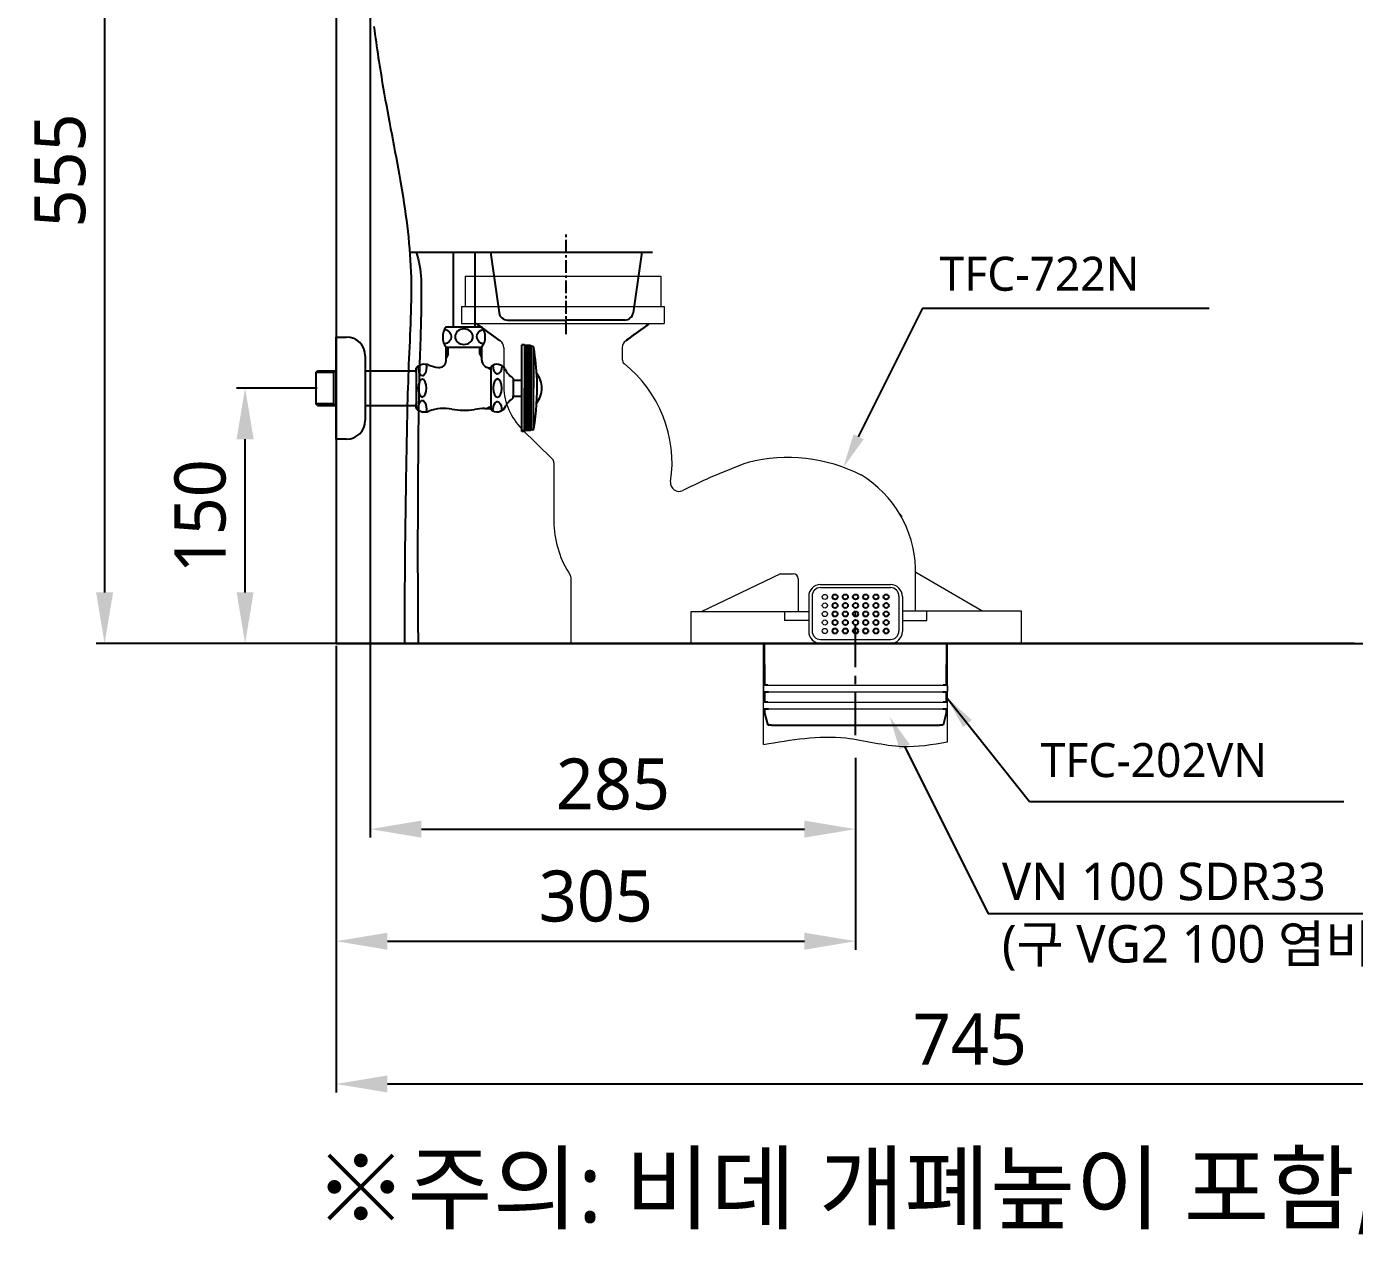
# Model space of a CAD drawing. Extents: x 796 to 6898, y -63 to 2465.
# Drawn here: x 796 to 1576, y -63 to 647 of the extents above; entities that cross this region are included whole.
import ezdxf

# ---------------------------------------------------------------- set-up
doc = ezdxf.new("R2010")
doc.units = 0
doc.header["$LTSCALE"] = 20
doc.header["$MEASUREMENT"] = 0
doc.linetypes.add('CENTER', pattern=[2, 1.25, -0.25, 0.25, -0.25])
doc.layers.get('0').update_dxf_attribs({"linetype": 'CONTINUOUS'})
doc.layers.get('DEFPOINTS').update_dxf_attribs({"linetype": 'CONTINUOUS'})
for name, color, linetype in [('1', 7, 'CONTINUOUS'), ('2', 2, 'CONTINUOUS'), ('3', 3, 'CONTINUOUS'), ('4', 4, 'CONTINUOUS'), ('6', 6, 'CONTINUOUS'), ('CEN', 1, 'CENTER')]:
    doc.layers.add(name, color=color, linetype=linetype)
doc.styles.add('GHS', font='romans', dxfattribs={"bigfont": 'ghs'})
doc.styles.add('ROMANS', font='NanumGothic.ttf', dxfattribs={"height": 10.144927})
doc.styles.get("Standard").update_dxf_attribs({"font": 'NanumGothic.ttf'})
doc.dimstyles.get("Standard").update_dxf_attribs({"dimtxt": 2.7, "dimasz": 2.5, "dimexe": 1.5, "dimexo": 1.5, "dimgap": 1.5, "dimtad": 1, "dimdec": 0, "dimlfac": 10, "dimzin": 0, "dimdsep": 46, "dimtxsty": 'Standard', "dimcen": 0, "dimclrt": 2, "dimadec": 0, "dimazin": 0, "dimtfac": 1, "dimtdec": 0, "dimtmove": 0, "dimatfit": 3, "dimfxl": 0, "dimtolj": 1, "dimtzin": 0, "dimarcsym": 0})

# ---------------------------------------------------------------- blocks, each defined once
blk = doc.blocks.new('*D40')
at = {"color": 3, "lineweight": -2}
for p, q in [((997.8, 663.1), (997.8, 170.44)), ((1282.8, 217.31), (1282.8, 170.44)), ((1027.8, 175.44), (1252.8, 175.44))]:
    blk.add_line(p, q, dxfattribs=at)
at = {"color": 3}
for points in [[(1027.8, 180.44), (1027.8, 170.44), (997.8, 175.44)], [(1252.8, 180.44), (1252.8, 170.44), (1282.8, 175.44)]]:
    blk.add_solid(points, dxfattribs=at)
at = {"layer": 'DEFPOINTS', "color": 0}
for p in [(997.8, 664.6), (1282.8, 218.81), (1282.8, 175.44)]:
    blk.add_point(p, dxfattribs=at)
at = {"color": 2, "insert": (1140.3, 201.78), "char_height": 30, "attachment_point": 5}
blk.add_mtext('\\A1;285', dxfattribs=at)
blk = doc.blocks.new('*D38')
at = {"color": 3, "lineweight": -2}
for p, q in [((977.8, 262.18), (977.8, 104.58)), ((1282.8, 208.26), (1282.8, 104.58)), ((1007.8, 109.58), (1252.8, 109.58))]:
    blk.add_line(p, q, dxfattribs=at)
at = {"color": 3}
for points in [[(1007.8, 114.58), (1007.8, 104.58), (977.8, 109.58)], [(1252.8, 114.58), (1252.8, 104.58), (1282.8, 109.58)]]:
    blk.add_solid(points, dxfattribs=at)
at = {"layer": 'DEFPOINTS', "color": 0}
for p in [(977.8, 263.68), (1282.8, 209.76), (1282.8, 109.58)]:
    blk.add_point(p, dxfattribs=at)
at = {"color": 2, "insert": (1130.3, 135.93), "char_height": 30, "attachment_point": 5}
blk.add_mtext('\\A1;305', dxfattribs=at)
blk = doc.blocks.new('*D39')
at = {"color": 3, "lineweight": -2}
for p, q in [((966.64, 434.6), (919.26, 434.6)), ((924.26, 314.6), (924.26, 404.6)), ((976.3, 284.6), (919.26, 284.6))]:
    blk.add_line(p, q, dxfattribs=at)
at = {"color": 3}
for points in [[(919.26, 404.6), (929.26, 404.6), (924.26, 434.6)], [(919.26, 314.6), (929.26, 314.6), (924.26, 284.6)]]:
    blk.add_solid(points, dxfattribs=at)
at = {"layer": 'DEFPOINTS', "color": 0}
for p in [(924.26, 434.6), (968.14, 434.6), (977.8, 284.6)]:
    blk.add_point(p, dxfattribs=at)
at = {"color": 2, "insert": (897.97, 359.31), "char_height": 30, "attachment_point": 5, "rotation": 90}
blk.add_mtext('\\A1;150', dxfattribs=at)
blk = doc.blocks.new('*D43')
at = {"color": 3, "lineweight": -2}
for p, q in [((1711.79, 664.6), (1795.8, 664.6)), ((1790.8, 634.6), (1790.8, 314.6)), ((1572.05, 284.6), (1795.8, 284.6))]:
    blk.add_line(p, q, dxfattribs=at)
at = {"color": 3}
for points in [[(1785.8, 634.6), (1795.8, 634.6), (1790.8, 664.6)], [(1785.8, 314.6), (1795.8, 314.6), (1790.8, 284.6)]]:
    blk.add_solid(points, dxfattribs=at)
at = {"layer": 'DEFPOINTS', "color": 0}
for p in [(1710.29, 664.6), (1570.55, 284.6), (1790.8, 284.6)]:
    blk.add_point(p, dxfattribs=at)
at = {"color": 2, "insert": (1764.45, 474.6), "char_height": 30, "attachment_point": 5, "rotation": 90}
blk.add_mtext('\\A1;380', dxfattribs=at)
blk = doc.blocks.new('*D35')
at = {"color": 3, "lineweight": -2}
for p, q in [((1036.6, 840.42), (836.73, 840.42)), ((841.73, 810.42), (841.73, 314.6)), ((1016.31, 284.6), (836.73, 284.6))]:
    blk.add_line(p, q, dxfattribs=at)
at = {"color": 3}
for points in [[(836.73, 810.42), (846.73, 810.42), (841.73, 840.42)], [(836.73, 314.6), (846.73, 314.6), (841.73, 284.6)]]:
    blk.add_solid(points, dxfattribs=at)
at = {"layer": 'DEFPOINTS', "color": 0}
for p in [(1038.1, 840.42), (841.73, 284.6), (1017.81, 284.6)]:
    blk.add_point(p, dxfattribs=at)
at = {"color": 2, "insert": (815.57, 562.51), "char_height": 30, "attachment_point": 5, "rotation": 90}
blk.add_mtext('\\A1;555', dxfattribs=at)
blk = doc.blocks.new('BGFB')
at = {"color": 2, "linetype": 'Continuous', "lineweight": 0}
for p, q in [((-57.5, 0), (57.5, 0)), ((-57.5, 0), (-57.5, -18)), ((57.5, 0), (57.5, -18)), ((-59.5, -18), (59.5, -18)), ((-59.5, -18), (-59.5, -28)), ((59.5, -18), (59.5, -28)), ((-59.5, -28), (59.5, -28)), ((-36.9, -38.04), (-50.78, -28)), ((36.9, -38.06), (50.8, -28)), ((-34.8, -42.11), (-34.78, -65.34)), ((34.83, -42.09), (34.8, -49.08)), ((-24.1, -89.92), (-6.23, -107.64)), ((-5.34, -109.77), (-5.28, -146.31)), ((4.73, -215.9), (4.73, -177.41)), ((127.84, -174.94), (81.13, -197.34)), ((127.84, -174.94), (135.25, -174.94)), ((138.25, -177.94), (138.25, -197.34)), ((207.14, -196.84), (207.14, -171.61)), ((207.34, -174.14), (245.63, -196.43)), ((151.35, -181.34), (192.35, -181.34)), ((151.35, -183.09), (192.35, -183.09)), ((144.35, -188.34), (144.35, -208.9)), ((146.35, -188.09), (146.35, -208.59)), ((197.35, -188.09), (197.35, -208.59)), ((199.35, -188.34), (199.35, -208.9)), ((144.35, -197.34), (75.09, -197.34)), ((75.09, -197.34), (75.09, -215.9)), ((130.19, -197.34), (130.19, -202.4)), ((144.35, -202.4), (130.19, -202.4)), ((199.35, -196.84), (269.24, -196.84)), ((199.35, -202.4), (213.73, -202.4)), ((213.73, -202.4), (213.73, -196.84)), ((269.24, -196.84), (269.24, -215.9)), ((4.73, -215.9), (269.24, -215.9)), ((151.35, -213.59), (192.35, -213.59)), ((117.84, -240.9), (117.84, -243.9)), ((118.52, -240.4), (118.34, -240.4)), ((118.52, -240.4), (225.36, -240.4)), ((225.86, -240.9), (225.86, -243.9)), ((118.54, -244.4), (118.34, -244.4)), ((118.54, -244.4), (225.36, -244.4)), ((120.35, -250.4), (223.35, -250.4)), ((120.65, -254.4), (223.05, -254.4))]:
    blk.add_line(p, q, dxfattribs=at)
at = {"color": 3, "linetype": 'Continuous', "lineweight": 0}
for p, q in [((117.84, -275.32), (117.84, -215.9)), ((225.86, -273.83), (225.86, -215.9))]:
    blk.add_line(p, q, dxfattribs=at)
at = {"color": 2}
for p, q in [((118.52, -240.4), (118.41, -215.9)), ((225.28, -215.9), (225.17, -240.4)), ((225.17, -240.4), (223.35, -240.4)), ((118.54, -244.4), (120.65, -244.4)), ((118.57, -250.4), (118.54, -244.4)), ((223.05, -244.4), (225.15, -244.4)), ((225.15, -244.4), (225.13, -250.4)), ((120.35, -250.4), (118.34, -250.4)), ((118.34, -254.4), (120.65, -254.4)), ((118.6, -256.9), (118.59, -254.4)), ((120.45, -263.9), (118.6, -256.9)), ((223.05, -254.4), (225.36, -254.4)), ((225.1, -256.9), (223.25, -263.9)), ((225.36, -250.4), (223.35, -250.4)), ((225.11, -254.4), (225.1, -256.9)), ((122.45, -263.9), (120.45, -263.9)), ((122.45, -263.9), (171.85, -263.9)), ((171.85, -263.9), (221.25, -263.9)), ((223.25, -263.9), (221.25, -263.9))]:
    blk.add_line(p, q, dxfattribs=at)
blk.add_line((120.35, -240.4), (118.52, -240.4))
at = {"color": 2, "linetype": 'Continuous', "lineweight": 0}
for centre in [(153.85, -188.62), (153.85, -193.62), (153.85, -198.62), (153.85, -203.62), (153.85, -208.62)]:
    blk.add_circle(centre, 1.5, dxfattribs=at)
for centre, radius, start, end in [((-39.8, -42.12), 5, 0.04466, 54.10673), ((39.83, -42.11), 5, 125.8861, 179.75562), ((37.8, -49.09), 3, 179.75562, 231.4151), ((-10.7, -109.88), 74.76, 351.54677, 51.4151), ((1.61, -64.14), 36.41, 181.8849, 225.07334), ((-8.34, -109.77), 3, 0.08945, 45.24079), ((131.95, -202.93), 96.26, 63.28091, 103.9725), ((239.79, -464.95), 378.84, 110.24375, 116.5549), ((140.19, -174.04), 67, 2.08282, 58.46047), ((68.2, -121.6), 5, 171.54677, 296.5549), ((52.79, -143.8), 58.13, 182.47622, 213.35345), ((1.73, -177.41), 3, 0, 33.35345), ((135.25, -177.94), 3, 0, 90), ((151.35, -188.34), 7, 90, 180), ((151.35, -188.09), 5, 90, 180), ((192.35, -188.34), 7, 360, 90), ((192.35, -188.09), 5, 0, 90), ((247.14, -193.84), 3, 239.7939, 270), ((151.35, -208.9), 7, 179.73808, 270), ((151.35, -208.59), 5, 180, 270), ((192.35, -208.59), 5, 270, 0), ((192.35, -208.9), 7, 270, 0), ((118.34, -240.9), 0.5, 90, 180), ((225.36, -240.9), 0.5, 0, 90), ((118.34, -243.9), 0.5, 180, 270), ((225.36, -243.9), 0.5, 270, 360), ((118.34, -250.9), 0.5, 90, 180), ((118.34, -253.9), 0.5, 180, 270), ((225.36, -250.9), 0.5, 0, 90), ((225.36, -253.9), 0.5, 270, 0)]:
    blk.add_arc(centre, radius, start, end, dxfattribs=at)
at = {"color": 3, "linetype": 'Continuous', "lineweight": 0}
blk.add_spline([(117.84, -275.32), (166.15, -271.49), (199.41, -276.45), (225.86, -273.83)], degree=3, dxfattribs=at)
at = {"layer": '1', "color": 252, "linetype": 'Continuous'}
for q in [(-50.8, -28), (-50.14, -28.48), (-50.14, -28.48), (-50.14, -28.48)]:
    blk.add_line((-36.9, -38.04), q, dxfattribs=at)
at = {"layer": '1', "color": 2, "linetype": 'Continuous'}
for centre in [(159.85, -188.62), (159.85, -188.62), (165.85, -188.62), (165.85, -188.62), (171.85, -188.62), (177.85, -188.62), (177.85, -188.62), (183.85, -188.62), (183.85, -188.62), (189.85, -188.62), (189.85, -188.62), (159.85, -193.62), (159.85, -193.62), (165.85, -193.62), (165.85, -193.62), (171.85, -193.62), (177.85, -193.62), (177.85, -193.62), (183.85, -193.62), (183.85, -193.62), (189.85, -193.62), (189.85, -193.62), (159.85, -198.62), (159.85, -198.62), (159.85, -203.62), (159.85, -203.62), (165.85, -198.62), (165.85, -198.62), (165.85, -203.62), (165.85, -203.62), (171.85, -198.62), (171.85, -203.62), (177.85, -198.62), (177.85, -198.62), (177.85, -203.62), (177.85, -203.62), (183.85, -198.62), (183.85, -198.62), (183.85, -203.62), (183.85, -203.62), (189.85, -198.62), (189.85, -198.62), (189.85, -203.62), (189.85, -203.62), (159.85, -208.62), (159.85, -208.62), (165.85, -208.62), (165.85, -208.62), (171.85, -208.62), (171.85, -208.62), (177.85, -208.62), (177.85, -208.62), (183.85, -208.62), (183.85, -208.62), (189.85, -208.62), (189.85, -208.62)]:
    blk.add_circle(centre, 1.5, dxfattribs=at)
at = {"layer": '1', "color": 252, "linetype": 'Continuous'}
for centre in [(171.85, -188.62), (171.85, -193.62), (171.85, -198.62), (171.85, -203.62)]:
    blk.add_circle(centre, 1.5, dxfattribs=at)
for points, degree in [([(50.14, -28.48), (36.94, -38.03)], 1), ([(50.14, -28.48), (45.74, -31.66), (41.34, -34.85), (36.94, -38.03)], 3), ([(50.14, -28.48), (36.94, -38.03)], 1), ([(50.14, -28.48), (45.74, -31.66), (41.34, -34.85), (36.94, -38.03)], 3), ([(197.87, -139.92), (198.2, -140.47), (198.52, -141.02), (198.83, -141.58)], 3), ([(197.87, -139.92), (198.2, -140.47), (198.52, -141.02), (198.83, -141.58)], 3)]:
    blk.add_open_spline(points, degree=degree, dxfattribs=at)
at = {"layer": 'CEN'}
blk.add_line((171.85, -269.9), (171.85, -196.9), dxfattribs=at)
blk = doc.blocks.new('*D33')
at = {"color": 3, "lineweight": -2}
for p, q in [((1722.08, 671.13), (1722.08, 20.68)), ((977.8, 283.1), (977.8, 20.68)), ((1007.8, 25.68), (1692.08, 25.68))]:
    blk.add_line(p, q, dxfattribs=at)
at = {"color": 3}
for points in [[(1007.8, 30.68), (1007.8, 20.68), (977.8, 25.68)], [(1692.08, 30.68), (1692.08, 20.68), (1722.08, 25.68)]]:
    blk.add_solid(points, dxfattribs=at)
at = {"layer": 'DEFPOINTS', "color": 0}
for p in [(1722.08, 672.63), (977.8, 284.6), (1722.08, 25.68)]:
    blk.add_point(p, dxfattribs=at)
at = {"color": 2, "insert": (1349.94, 51.84), "char_height": 30, "attachment_point": 5}
blk.add_mtext('\\A1;745', dxfattribs=at)

msp = doc.modelspace()

# ---------------------------------------------------------------- linework, layer by layer
at = {"color": 1, "linetype": 'CENTER', "ltscale": 0.3}
msp.add_line((1112.8, 466.33), (1112.8, 524.81), dxfattribs=at)
for p, q in [((1020.95, 514.6), (1073.88, 514.6)), ((997.8, 304.19), (997.8, 284.6)), ((1017.39, 284.6), (997.8, 284.6)), ((1034.17, 284.6), (1032.19, 284.6)), ((1054.58, 284.6), (1034.17, 284.6)), ((1052.39, 284.6), (1583.44, 284.6)), ((1076.43, 284.6), (1054.58, 284.6)), ((1086.51, 284.6), (1076.43, 284.6)), ((1089.62, 284.6), (1086.51, 284.6)), ((1109.3, 284.6), (1089.62, 284.6)), ((1366.83, 284.6), (1109.3, 284.6)), ((1446.73, 284.6), (1366.83, 284.6)), ((1547.78, 284.6), (1446.73, 284.6)), ((1570.55, 284.6), (1547.78, 284.6))]:
    msp.add_line(p, q)
for centre, start, end in [((1078.35, 479.6), 188.1301, 270), ((1147.25, 479.6), 270, 351.8699)]:
    msp.add_arc(centre, 5, start, end)
at = {"layer": '1', "color": 0, "linetype": 'Continuous'}
for p, q in [((1017.81, 284.6), (1025.42, 284.6)), ((1082.23, 284.6), (1066.02, 284.6))]:
    msp.add_line(p, q, dxfattribs=at)
for points, knots in [([(999.95, 647.1), (1001.53, 635.01), (1006, 605.09), (1015.96, 556.82), (1023.45, 503.17), (1019.9, 448.63), (1018.9, 393.51), (1018.04, 339.64), (1017.86, 302.87), (1017.81, 284.6)], [0, 0, 0, 0, 0.1011, 0.250917, 0.400733, 0.55055, 0.700367, 0.850183, 1, 1, 1, 1]), ([(999.95, 647.1), (1001.53, 635.01), (1006, 605.09), (1015.96, 556.82), (1023.45, 503.17), (1019.9, 448.63), (1018.9, 393.51), (1018.04, 339.64), (1017.86, 302.87), (1017.81, 284.6)], [0, 0, 0, 0, 0.1011, 0.250917, 0.400733, 0.55055, 0.700367, 0.850183, 1, 1, 1, 1]), ([(1024.64, 514.6), (1026.41, 509.31), (1027.41, 503.98), (1027.64, 498.63), (1027.67, 497.98), (1027.69, 497.33), (1027.71, 496.08), (1027.71, 495.49), (1027.71, 494.27), (1027.71, 493.64), (1027.71, 492.36), (1027.71, 491.71), (1027.73, 489.8), (1027.72, 488.63), (1027.72, 486.11), (1027.71, 484.8), (1027.69, 482.96), (1027.68, 482.37), (1027.66, 481.14), (1027.65, 480.5), (1027.62, 478.58), (1027.59, 477.26), (1027.54, 474.7), (1027.51, 473.5), (1027.44, 471.08), (1027.4, 469.85), (1027.21, 463.63), (1027.03, 458.41), (1026.83, 452.28), (1026.79, 451.07), (1026.72, 448.75), (1026.68, 447.62), (1026.58, 444.27), (1026.52, 442.09), (1026.44, 438.63), (1026.41, 437.42), (1026.36, 435.05), (1026.33, 433.9), (1026.26, 430.48), (1026.22, 428.26), (1026.14, 423.65), (1026.11, 421.21), (1026.05, 416.58), (1026.02, 414.31), (1025.97, 409.67), (1025.95, 407.24), (1025.91, 402.55), (1025.89, 400.25), (1025.85, 395.66), (1025.83, 393.37), (1025.8, 388.7), (1025.79, 386.29), (1025.74, 379.22), (1025.71, 374.69), (1025.67, 367.67), (1025.67, 365.25), (1025.65, 360.55), (1025.64, 358.25), (1025.62, 353.68), (1025.61, 351.4), (1025.61, 347.92), (1025.61, 346.76), (1025.6, 344.39), (1025.6, 343.18), (1025.6, 337.29), (1025.6, 332.84), (1025.61, 327.11), (1025.62, 325.95), (1025.62, 323.6), (1025.63, 322.4), (1025.64, 318.85), (1025.65, 316.55), (1025.67, 312), (1025.68, 309.75), (1025.71, 305.18), (1025.72, 302.84), (1025.78, 295.69), (1025.81, 291.25), (1025.86, 285.9), (1025.87, 285.27), (1025.88, 284.65)], [-0.068459, -0.068459, -0.068459, -0.068459, 0, 0, 0, 0.008261, 0.008261, 0.016521, 0.016521, 0.024782, 0.024782, 0.033042, 0.033042, 0.049563, 0.049563, 0.066084, 0.066084, 0.074345, 0.074345, 0.082606, 0.082606, 0.099127, 0.099127, 0.115648, 0.115648, 0.132169, 0.132169, 0.198253, 0.198253, 0.214774, 0.214774, 0.231296, 0.231296, 0.264338, 0.264338, 0.280859, 0.280859, 0.29738, 0.29738, 0.330422, 0.330422, 0.363464, 0.363464, 0.396507, 0.396507, 0.429549, 0.429549, 0.462591, 0.462591, 0.495633, 0.495633, 0.528676, 0.528676, 0.59476, 0.59476, 0.627802, 0.627802, 0.660844, 0.660844, 0.693887, 0.693887, 0.710408, 0.710408, 0.726929, 0.726929, 0.793013, 0.793013, 0.809534, 0.809534, 0.826056, 0.826056, 0.859098, 0.859098, 0.89214, 0.89214, 0.925182, 0.925182, 0.991267, 0.991267, 1, 1, 1, 1]), ([(1025.88, 284.6), (1022.67, 284.6), (1020.74, 284.6), (1018.3, 284.6), (1017.83, 284.6), (1017.8, 284.6)], [0, 0, 0, 0, 0.5, 0.5, 1, 1, 1, 1]), ([(1066.02, 284.6), (1056.93, 284.6), (1048, 284.6), (1037.31, 284.6), (1034.2, 284.6), (1029.1, 284.6), (1027.17, 284.6), (1025.88, 284.6)], [0, 0, 0, 0, 0.5, 0.5, 0.75, 0.75, 1, 1, 1, 1]), ([(1111.69, 284.6), (1109.09, 284.6), (1104.89, 284.6), (1097.19, 284.6), (1094.36, 284.6), (1088.44, 284.6), (1085.39, 284.6), (1082.23, 284.6)], [0, 0, 0, 0, 0.5, 0.5, 0.75, 0.75, 1, 1, 1, 1]), ([(1134.1, 284.6), (1131.71, 284.6), (1129.35, 284.6), (1124.87, 284.6), (1122.7, 284.6), (1118.79, 284.6), (1117.01, 284.6), (1113.95, 284.6), (1112.69, 284.6), (1111.69, 284.6)], [0, 0, 0, 0, 0.25, 0.25, 0.5, 0.5, 0.75, 0.75, 1, 1, 1, 1]), ([(1575.85, 284.6), (1575.18, 284.6), (1574.31, 284.6), (1571.69, 284.6), (1569.71, 284.6), (1565.01, 284.6), (1562.29, 284.6), (1556.14, 284.6), (1552.69, 284.6), (1545.36, 284.6), (1541.46, 284.6), (1529.18, 284.6), (1520.12, 284.6), (1501.3, 284.6), (1491.49, 284.6), (1471.26, 284.6), (1460.84, 284.6), (1429.63, 284.6), (1408.66, 284.6), (1366.61, 284.6), (1345.53, 284.6), (1303.31, 284.6), (1282.17, 284.6), (1239.87, 284.6), (1218.71, 284.6), (1186.99, 284.6), (1176.41, 284.6), (1155.26, 284.6), (1144.68, 284.6), (1134.1, 284.6)], [0, 0, 0, 0, 0.022308, 0.022308, 0.054897, 0.054897, 0.087487, 0.087487, 0.120077, 0.120077, 0.152667, 0.152667, 0.217846, 0.217846, 0.283026, 0.283026, 0.348205, 0.348205, 0.478564, 0.478564, 0.608923, 0.608923, 0.739282, 0.739282, 0.869641, 0.869641, 0.934821, 0.934821, 1, 1, 1, 1])]:
    msp.add_open_spline(points, degree=3, knots=knots, dxfattribs=at)
at = {"layer": '2', "color": 0, "ltscale": 2}
for p, q in [((1068.3, 514.6), (1163.63, 514.6)), ((1068.3, 514.6), (1073.4, 478.89)), ((1157.3, 514.6), (1152.2, 478.89)), ((1078.35, 474.6), (1112.8, 474.6)), ((1147.25, 474.6), (1112.8, 474.6))]:
    msp.add_line(p, q, dxfattribs=at)
at = {"layer": '3'}
for points in [[(1284.6, 405.99), (1322.34, 481.69), (1490.61, 481.69)], [(1311.73, 223.7), (1360.77, 125.87), (1654.41, 125.87)]]:
    msp.add_lwpolyline(points, dxfattribs=at)
for points in [[(1287.58, 404.5), (1275.67, 388.09), (1281.62, 407.48)], [(1314.71, 225.19), (1302.8, 241.6), (1308.74, 222.21)]]:
    msp.add_solid(points, dxfattribs=at)
at = {"layer": '4'}
for p, q in [((1046.45, 514.6), (1046.45, 470.6)), ((1059.15, 514.6), (1059.15, 470.6)), ((1042.3, 470.6), (1046.45, 470.6)), ((1046.45, 470.6), (1063.3, 470.6)), ((977.8, 404.6), (977.8, 464.6)), ((977.8, 464.6), (983.8, 464.6)), ((994.8, 453.6), (994.8, 415.6)), ((1042.3, 458.6), (1063.3, 458.6)), ((1042.3, 450.69), (1042.3, 458.6)), ((1042.3, 454.6), (1043.55, 454.6)), ((1043.55, 454.6), (1042.3, 452.43)), ((1043.55, 454.6), (1043.55, 458.6)), ((1062.05, 454.6), (1062.05, 458.6)), ((1062.05, 454.6), (1063.3, 454.6)), ((1062.05, 454.6), (1063.3, 452.43)), ((1063.3, 451.1), (1063.3, 458.6)), ((1088.3, 460.1), (1086.8, 460.1)), ((1086.8, 459.1), (1086.8, 460.1)), ((1086.8, 434.6), (1086.8, 459.1)), ((1088.3, 459.9), (1088.3, 460.1)), ((1088.3, 459.9), (1088.3, 434.6)), ((1091.8, 459.19), (1088.3, 459.19)), ((1091.8, 458.19), (1088.3, 458.19)), ((1091.8, 457.19), (1088.3, 457.19)), ((1091.8, 456.19), (1088.3, 456.19)), ((1091.8, 455.19), (1088.3, 455.19)), ((1091.8, 454.19), (1088.3, 454.19)), ((1091.8, 453.19), (1088.3, 453.19)), ((1091.8, 459.6), (1088.6, 459.6)), ((1092.3, 459.1), (1091.8, 459.6)), ((1091.8, 459.6), (1091.8, 434.6)), ((1093.13, 459.1), (1092.3, 459.1)), ((1092.3, 459.1), (1092.3, 434.6)), ((1093.72, 458.6), (1093.72, 434.6)), ((965.8, 443.85), (966.8, 444.85)), ((966.8, 444.85), (977.8, 444.85)), ((976.3, 424.35), (976.3, 444.85)), ((976.3, 443.85), (977.3, 444.85)), ((994.8, 444.85), (1024.8, 444.85)), ((1024.8, 443.85), (1024.8, 446.6)), ((1067.8, 445.85), (1066.5, 446.79)), ((1067.8, 446.6), (1068.72, 446.6)), ((1067.8, 445.85), (1067.8, 446.6)), ((1067.8, 445.85), (1068.72, 445.85)), ((1068.72, 446.6), (1068.72, 447.32)), ((1068.72, 422.6), (1068.72, 446.6)), ((1076.83, 445.92), (1077.38, 444.96)), ((1091.8, 452.19), (1088.3, 452.19)), ((1091.8, 451.19), (1088.3, 451.19)), ((1091.8, 450.19), (1088.3, 450.19)), ((1091.8, 449.19), (1088.3, 449.19)), ((1091.8, 448.19), (1088.3, 448.19)), ((1091.8, 447.19), (1088.3, 447.19)), ((1091.8, 446.19), (1088.3, 446.19)), ((1091.8, 445.19), (1088.3, 445.19)), ((976.3, 443.85), (965.8, 443.85)), ((965.93, 425.35), (965.93, 443.85)), ((977.8, 444.23), (977.8, 424.97)), ((1024.8, 443.85), (1024.8, 425.35)), ((1081.72, 440.33), (1081.72, 439.35)), ((1081.72, 439.35), (1081.72, 429.85)), ((1081.72, 439.35), (1086.8, 439.35)), ((1091.8, 444.19), (1088.3, 444.19)), ((1091.8, 443.19), (1088.3, 443.19)), ((1091.8, 442.19), (1088.3, 442.19)), ((1091.8, 441.19), (1088.3, 441.19)), ((1091.8, 440.19), (1088.3, 440.19)), ((1091.8, 439.19), (1088.3, 439.19)), ((1091.8, 438.19), (1088.3, 438.19)), ((1091.8, 437.19), (1088.3, 437.19)), ((1081.72, 429.85), (1086.8, 429.85)), ((1081.72, 428.87), (1081.72, 429.85)), ((1086.8, 409.1), (1086.8, 434.6)), ((1091.8, 436.19), (1088.3, 436.19)), ((1091.8, 435.19), (1088.3, 435.19)), ((1088.3, 409.3), (1088.3, 434.6)), ((1091.8, 434.01), (1088.3, 434.01)), ((1091.8, 433.01), (1088.3, 433.01)), ((1091.8, 432.01), (1088.3, 432.01)), ((1091.8, 431.01), (1088.3, 431.01)), ((1091.8, 430.01), (1088.3, 430.01)), ((1091.8, 429.01), (1088.3, 429.01)), ((1091.8, 409.6), (1091.8, 434.6)), ((1092.3, 410.1), (1092.3, 434.6)), ((1093.72, 410.6), (1093.72, 434.6)), ((976.3, 425.35), (965.8, 425.35)), ((966.8, 424.35), (965.8, 425.35)), ((966.8, 424.35), (977.8, 424.35)), ((977.3, 424.35), (976.3, 425.35)), ((994.8, 424.35), (1024.8, 424.35)), ((1024.8, 422.6), (1024.8, 425.35)), ((1024.8, 424.35), (1024.8, 424.17)), ((1024.8, 422.6), (1024.8, 424.17)), ((1065.09, 422.6), (1068.72, 422.6)), ((1067.8, 423.35), (1066.5, 422.6)), ((1067.8, 423.35), (1068.72, 423.35)), ((1067.8, 422.6), (1067.8, 423.35)), ((1068.72, 421.88), (1068.72, 422.6)), ((1076.83, 423.28), (1077.38, 424.24)), ((1091.8, 428.01), (1088.3, 428.01)), ((1091.8, 427.01), (1088.3, 427.01)), ((1091.8, 426.01), (1088.3, 426.01)), ((1091.8, 425.01), (1088.3, 425.01)), ((1091.8, 424.01), (1088.3, 424.01)), ((1091.8, 423.01), (1088.3, 423.01)), ((1091.8, 422.01), (1088.3, 422.01)), ((1091.8, 421.01), (1088.3, 421.01)), ((1091.8, 420.01), (1088.3, 420.01)), ((1091.8, 419.01), (1088.3, 419.01)), ((1091.8, 418.04), (1088.3, 418.04)), ((1091.8, 417.04), (1088.3, 417.04)), ((1091.8, 416.04), (1088.3, 416.04)), ((1091.8, 415.04), (1088.3, 415.04)), ((1091.8, 414.04), (1088.3, 414.04)), ((1088.3, 409.13), (1086.8, 409.13)), ((1091.8, 413.04), (1088.3, 413.04)), ((1091.8, 412.04), (1088.3, 412.04)), ((1091.8, 411.04), (1088.3, 411.04)), ((1091.8, 410.04), (1088.3, 410.04)), ((1088.3, 409.33), (1088.3, 409.13)), ((1091.8, 409.63), (1088.6, 409.63)), ((1092.3, 410.13), (1091.8, 409.63)), ((1093.13, 410.13), (1092.3, 410.13)), ((983.8, 404.6), (977.8, 404.6))]:
    msp.add_line(p, q, dxfattribs=at)
for centre, radius, start, end in [((1050.3, 464.6), 10, 143.1301, 216.8699), ((1055.3, 464.6), 10, 323.1301, 36.8699), ((983.8, 453.6), 11, 0, 90), ((1088.6, 459.9), 0.3, 180, 270), ((1093.13, 458.4), 0.7, 9.49341, 90), ((950.8, 434.6), 145, 1.94314, 9.49341), ((1029.71, 441.61), 7, 69.03386, 134.51294), ((1041.1, 471.33), 24.83, 249.03386, 262.28832), ((1038.3, 450.69), 4, 262.28832, 0), ((1067.8, 451.1), 4.5, 180, 270), ((1072.19, 443.24), 5.36, 30, 130.43057), ((1089.51, 451.96), 14, 210, 236.19018), ((950.8, 434.6), 145, 350.50659, 1.94314), ((1084.55, 434.55), 14, 0.24727, 38.21407), ((1084.55, 434.68), 14, 321.78593, 359.75273), ((1029.71, 427.59), 7, 225.5, 290.96614), ((1041.1, 397.87), 24.83, 79.26272, 110.96614), ((1052.8, 459.6), 38, 259.26273, 279.30483), ((1065.09, 384.6), 38, 90, 99.30482), ((1072.19, 425.96), 5.36, 229.56943, 330), ((1089.51, 417.24), 14, 123.80982, 150), ((983.8, 415.6), 11, 270, 0), ((1088.6, 409.33), 0.3, 90, 180), ((1093.13, 410.83), 0.7, 270, 350.50659)]:
    msp.add_arc(centre, radius, start, end, dxfattribs=at)
at = {"layer": '4', "extrusion": (0, 0, -1)}
for centre, major_axis, ratio, start_param, end_param in [((1040.12, 464.83), (-5.23, 0), 0.866391, 1.824119, 4.49897), ((1065.58, 464.83), (-5.23, 0), 0.866391, 4.942097, 7.58465), ((1028.36, 447.1), (0, -5.22), 0.46009, 4.433611, 7.934688), ((1072.48, 448.19), (0, -5.4), 0.478204, 4.79078, 7.834251), ((1028.36, 422.19), (0, -5.22), 0.46009, 1.472186, 5.009627), ((1072.48, 421.28), (0, -5.4), 0.478204, 1.540108, 4.68362)]:
    msp.add_ellipse(centre, major_axis=major_axis, ratio=ratio, start_param=start_param, end_param=end_param, dxfattribs=at)
for centre, major_axis, ratio in [((1052.8, 464.83), (-5.23, 0), 0.866391), ((1028.36, 434.6), (0, -5.22), 0.46009), ((1072.48, 434.6), (0, -5.4), 0.478204)]:
    msp.add_ellipse(centre, major_axis=major_axis, ratio=ratio, dxfattribs=at)
at = {"layer": '6'}
msp.add_lwpolyline([(2072.83, 2209.63), (977.8, 2209.63), (977.8, 284.6), (2905.3, 284.6), (2905.3, 1309.6)], dxfattribs=at)

# ---------------------------------------------------------------- block references
at = {"color": 1}
msp.add_blockref('BGFB', (1110.96, 500.5), dxfattribs=at)

# ---------------------------------------------------------------- texts
at = {"layer": '2', "attachment_point": 4, "style": 'ROMANS'}
for s, insert, char_height in [('TFC-722N', (1332.22, 501.69), 20), ('TFC-202VN', (1391.57, 215.89), 20), ('VN 100 SDR33\\P(구 VG2 100 염비관)', (1368.83, 123.94), 22)]:
    msp.add_mtext(s, dxfattribs=dict(at, insert=insert, char_height=char_height))
at = {"layer": '3', "color": 1, "insert": (964.94, -15.53), "char_height": 40, "attachment_point": 1, "style": 'GHS'}
msp.add_mtext_dynamic_manual_height_columns('{\\fNanumGothic|b0|i0|c129|p50;※주의: 비데 개폐높이 포함, 설치부위 도기허용차는 ±5%이므로 반드시 실측 확인 후 시공하십시오.}', width=2648.2618, gutter_width=13.51, heights=[0], dxfattribs=at)

# ---------------------------------------------------------------- dimensions: what is measured, and where the dimension line sits
dim = msp.add_linear_dim(base=(841.73, 284.6), p1=(1038.1, 840.42), p2=(1017.81, 284.6), angle=90, text='555', dimstyle='Standard', override={"dimtxt": 30, "dimasz": 30, "dimexe": 5, "dimgap": 10, "dimlfac": 1, "dimzin": 12, "dimclrd": 3, "dimclre": 3, "dimazin": 2, "dimarcsym": 1})
dim.commit()
dim.dimension.update_dxf_attribs({"geometry": '*D35', "text_midpoint": (841.73, 562.51), "dimtype": 160})
dim = msp.add_linear_dim(base=(1722.08, 25.68), p1=(977.8, 284.6), p2=(1722.08, 672.63), text='745', dimstyle='Standard', override={"dimtxt": 30, "dimasz": 30, "dimexe": 5, "dimgap": 10, "dimlfac": 1, "dimzin": 12, "dimclrd": 3, "dimclre": 3, "dimazin": 2, "dimarcsym": 1})
dim.commit()
dim.dimension.update_dxf_attribs({"geometry": '*D33', "text_midpoint": (1349.94, 25.68), "dimtype": 160})
dim = msp.add_linear_dim(base=(1282.8, 175.44), p1=(997.8, 664.6), p2=(1282.8, 218.81), dimstyle='Standard', override={"dimtxt": 30, "dimasz": 30, "dimexe": 5, "dimgap": 10, "dimlfac": 1, "dimzin": 12, "dimclrd": 3, "dimclre": 3, "dimazin": 2, "dimarcsym": 1})
dim.commit()
dim.dimension.update_dxf_attribs({"geometry": '*D40', "text_midpoint": (1140.3, 175.44), "dimtype": 160})
dim = msp.add_linear_dim(base=(1790.8, 284.6), p1=(1710.29, 664.6), p2=(1570.55, 284.6), angle=90, text='380', dimstyle='Standard', override={"dimtxt": 30, "dimasz": 30, "dimexe": 5, "dimgap": 10, "dimlfac": 1, "dimzin": 12, "dimclrd": 3, "dimclre": 3, "dimazin": 2, "dimarcsym": 1})
dim.commit()
dim.dimension.update_dxf_attribs({"geometry": '*D43', "text_midpoint": (1764.45, 474.6)})
dim = msp.add_linear_dim(base=(924.26, 434.6), p1=(977.8, 284.6), p2=(968.14, 434.6), angle=90, dimstyle='Standard', override={"dimtxt": 30, "dimasz": 30, "dimexe": 5, "dimgap": 10, "dimlfac": 1, "dimzin": 12, "dimclrd": 3, "dimclre": 3, "dimazin": 2, "dimarcsym": 1})
dim.commit()
dim.dimension.update_dxf_attribs({"geometry": '*D39', "text_midpoint": (924.26, 359.31), "dimtype": 160})
dim = msp.add_linear_dim(base=(1282.8, 109.58), p1=(977.8, 263.68), p2=(1282.8, 209.76), dimstyle='Standard', override={"dimtxt": 30, "dimasz": 30, "dimexe": 5, "dimgap": 10, "dimlfac": 1, "dimzin": 12, "dimclrd": 3, "dimclre": 3, "dimazin": 2, "dimarcsym": 1})
dim.commit()
dim.dimension.update_dxf_attribs({"geometry": '*D38', "text_midpoint": (1130.3, 135.93)})

# ---------------------------------------------------------------- leaders
msp.add_leader([(1336.1, 253.1), (1385.05, 191.75), (1569.56, 191.75)], dimstyle='Standard', override={"dimtxt": 20, "dimasz": 20, "dimexe": 5, "dimgap": 10, "dimtad": 0, "dimlfac": 1, "dimzin": 12, "dimclrd": 3, "dimclre": 3, "dimazin": 2, "dimarcsym": 1})

doc.saveas('drawing.dxf')
